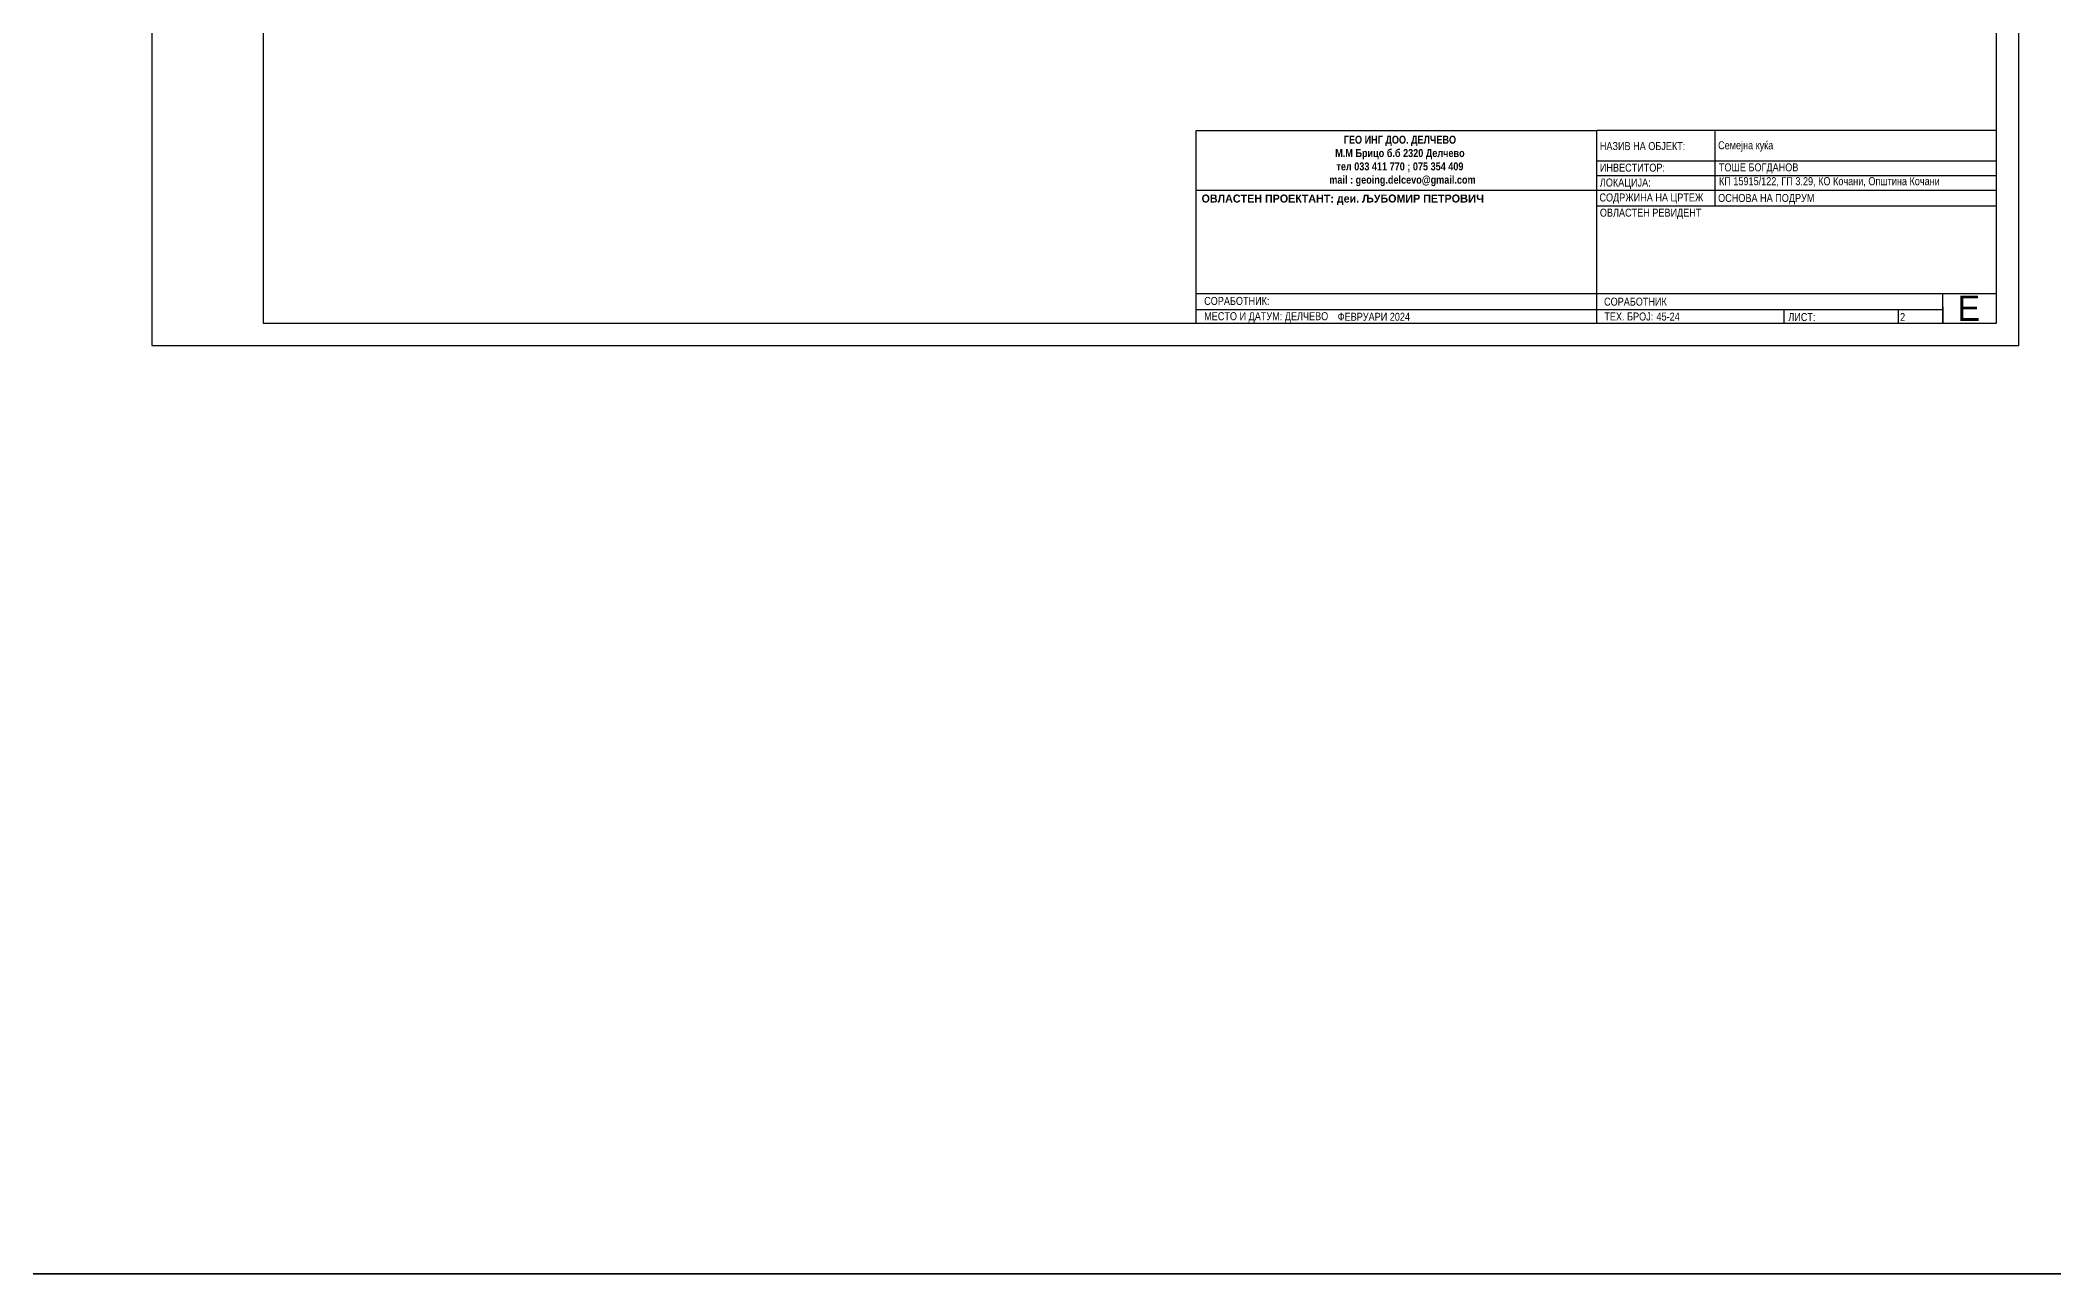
# Model space of a CAD drawing. Header units: millimetres. Extents: x -22688 to 165477, y -34508 to 218425.
# Drawn here: x 27615 to 50263, y 77748 to 91629 of the extents above; entities that cross this region are included whole.
import ezdxf

# ---------------------------------------------------------------- set-up
doc = ezdxf.new("R2010")
doc.units = ezdxf.units.MM
doc.header["$MEASUREMENT"] = 0
doc.layers.add('4 _ - Фрагмент - Разрез.2D Elements', color=7, linetype='Continuous')
doc.layers.add('4 _ - Фрагмент - Чертежи.2D Elements', color=7, linetype='Continuous')
doc.layers.add('GROMOBRAN', color=5, linetype='Continuous', lineweight=35)
doc.layers.add('Pecat_Pen_No__1', color=7, linetype='Continuous', lineweight=13)
doc.styles.add('GENERATED_STYLE_4', font='arial.ttf')
doc.styles.add('GENERATED_STYLE_5', font='')
doc.styles.get('GENERATED_STYLE_5').set_extended_font_data('MAC C Swiss cyrillic', bold=True)

# ---------------------------------------------------------------- blocks, each defined once
blk = doc.blocks.new('ANTETKA')
at = {"layer": '4 _ - Фрагмент - Чертежи.2D Elements', "linetype": 'Continuous', "lineweight": 25, "ltscale": 0.01}
for p, q in [((76355, 4608), (71861, 4608)), ((71861, 2441), (71861, 4608)), ((71861, 3762), (76355, 3762)), ((73965, 2593), (73965, 2441)), ((75252, 2593), (75252, 2441))]:
    blk.add_line(p, q, dxfattribs=at)
at = {"layer": '4 _ - Фрагмент - Чертежи.2D Elements', "linetype": 'Continuous', "lineweight": 25, "ltscale": 0.01, "flags": 128}
for points in [[(67355, 4608), (71861, 4608)], [(67355, 2441), (67355, 4608), (71861, 4608)], [(73189, 4608), (73189, 3762)], [(71861, 4267), (76355, 4267)], [(71861, 4102), (76355, 4102)], [(67355, 3937), (71861, 3937)], [(71861, 3937), (76355, 3937)], [(67355, 2773), (76355, 2773)], [(75752, 2623), (75752, 2441), (75752, 2773)], [(67355, 2593), (75752, 2593)], [(67355, 2441), (76355, 2441)]]:
    blk.add_lwpolyline(points, dxfattribs=at)
at = {"layer": '4 _ - Фрагмент - Разрез.2D Elements', "linetype": 'Continuous', "lineweight": 35, "char_height": 90}
for s, insert, attachment_point, style in [('\\A1;\\pxqc;{\\fCentury Gothic|b1|i0|c204|p34;\\W0.85;ГЕО ИНГ ДОО. ДЕЛЧЕВО\\PМ.М Брицо б.б 2320 Делчево \\Pтел 033 411 770 ; 075 354 409 \\P  mail : geoing.delcevo@gmail.com}', (69646, 4266), 5, 'GENERATED_STYLE_5'), ('\\A1;{\\W0.850000x;\\pql;\\fCentury Gothic|b0|i0|c204|p34;НАЗИВ НА ОБЈЕКТ:}', (71895, 4433), 4, 'GENERATED_STYLE_4'), ('\\A1;{\\W0.850000x;\\pql;\\fCentury Gothic|b0|i0|c204|p34;Семејна куќа}', (73225, 4429), 4, 'GENERATED_STYLE_4'), ('\\A1;{\\W0.850000x;\\pql;\\fCentury Gothic|b0|i0|c204|p34;ИНВЕСТИТОР:}', (71895, 4190), 4, 'GENERATED_STYLE_4'), ('\\A1;{\\W0.850000x;\\pql;\\fCentury Gothic|b0|i0|c204|p34;ТОШЕ БОГДАНОВ}', (73234, 4181), 4, 'GENERATED_STYLE_4'), ('\\A1;\\pxql;{\\fCentury Gothic|b0|i0|c204|p34;\\W0.85;КП 15915\\fCentury Gothic|b0|i0|c0|p34;/122\\fCentury Gothic|b0|i0|c204|p34;, ГП 3.29, КО Кочани, Општина Кочани}', (73235, 4030), 4, 'GENERATED_STYLE_4'), ('\\A1;\\pxql;{\\fCentury Gothic|b1|i0|c204|p34;ОВЛАСТЕН ПРОЕКТАНТ: \\A0;деи. ЉУБОМИР ПЕТРО\\fArial|b1|i0|c204|p34;ВИЧ}', (67415, 3830), 4, 'GENERATED_STYLE_4'), ('\\A1;{\\W0.850000x;\\pql;\\fCentury Gothic|b0|i0|c204|p34;СОДРЖИНА НА ЦРТЕЖ}', (71890, 3842), 4, 'GENERATED_STYLE_4'), ('\\A1;{\\W0.850000x;\\pql;\\fCentury Gothic|b0|i0|c204|p34;ЛОКАЦИЈА:}', (71895, 4010), 4, 'GENERATED_STYLE_4'), ('\\A1;{\\W0.850000x;\\pql;\\fCentury Gothic|b0|i0|c204|p34;ОВЛАСТЕН РЕВИДЕНТ\\P\\pqc;\\fCentury Gothic|b0|i0|c204|p34;}', (71895, 3671), 4, 'GENERATED_STYLE_4'), ('\\A1;{\\W0.850000x;\\pql;\\fCentury Gothic|b0|i0|c204|p34;СОРАБОТНИК:}', (67444, 2690), 4, 'GENERATED_STYLE_4'), ('\\A1;{\\W0.850000x;\\pql;\\fCentury Gothic|b0|i0|c204|p34;СОРАБОТНИК}', (71942, 2682), 4, 'GENERATED_STYLE_4'), ('\\A1;{\\W0.850000x;\\pql;\\fCentury Gothic|b0|i0|c204|p34;МЕСТО И ДАТУМ: ДЕЛЧЕВО}', (67444, 2506), 4, 'GENERATED_STYLE_4'), ('\\A1;{\\W0.850000x;\\pql;\\fCentury Gothic|b0|i0|c204|p34;ФЕВРУАРИ 2024\\P\\pql;\\fCentury Gothic|b0|i0|c204|p34;}', (68946, 2512), 4, 'GENERATED_STYLE_4'), ('\\A1;{\\W0.850000x;\\pql;\\fCentury Gothic|b0|i0|c204|p34;ТЕХ. БРОЈ: }', (71945, 2515), 4, 'GENERATED_STYLE_4'), ('\\A1;{\\W0.850000x;\\pql;\\fCentury Gothic|b0|i0|c204|p34;45-24\\P\\pql;\\fCentury Gothic|b0|i0|c204|p34;}', (72532, 2514), 4, 'GENERATED_STYLE_4'), ('\\A1;{\\W0.850000x;\\pql;\\fCentury Gothic|b0|i0|c204|p34;ЛИСТ: }', (74015, 2509), 4, 'GENERATED_STYLE_4')]:
    blk.add_mtext(s, dxfattribs=dict(at, insert=insert, attachment_point=attachment_point, style=style))
at = {"layer": 'Pecat_Pen_No__1', "linetype": 'Continuous', "insert": (76045, 2608), "char_height": 283.7, "attachment_point": 5, "style": 'GENERATED_STYLE_5'}
blk.add_mtext('{\\fMAC C Swiss|b0|i0|c0|p34;E}', dxfattribs=at)

msp = doc.modelspace()

# ---------------------------------------------------------------- linework, layer by layer
at = {"layer": '4 _ - Фрагмент - Чертежи.2D Elements', "linetype": 'Continuous', "lineweight": 25, "ltscale": 0.01}
for points in [[(28870.6, 88196), (49870.6, 88196), (49870.6, 103046)], [(28870.6, 103046), (28870.6, 88196)]]:
    msp.add_lwpolyline(points, dxfattribs=at)
msp.add_lwpolyline([(30120.6, 88446), (49620.6, 88446), (49620.6, 102796), (30120.6, 102796)], close=True, dxfattribs=at)
at = {"layer": 'GROMOBRAN', "color": 104, "true_color": 0x029e21}
msp.add_lwpolyline([(-22687.9, 110912), (108041.9, 110912), (108041.9, 77747.6), (-22687.9, 77747.6)], close=True, dxfattribs=at)

# ---------------------------------------------------------------- block references
msp.add_blockref('ANTETKA', (-26737.4, 86005))

# ---------------------------------------------------------------- texts
at = {"layer": '4 _ - Фрагмент - Разрез.2D Elements', "linetype": 'Continuous', "lineweight": 35, "char_height": 90, "attachment_point": 4, "style": 'GENERATED_STYLE_4'}
for s, insert in [('\\A1;{\\W0.850000x;\\pql;\\fCentury Gothic|b0|i0|c204|p34;ОСНОВА НА П\\fCentury Gothic|b0|i0|c204|p34;ОДРУМ}', (46487.9, 89841.5)), ('\\A1;\\pxql;{\\fCentury Gothic|b0|i0|c0|p34;\\W0.85;2}', (48534.7, 88514))]:
    msp.add_mtext(s, dxfattribs=dict(at, insert=insert))

doc.saveas('drawing.dxf')
